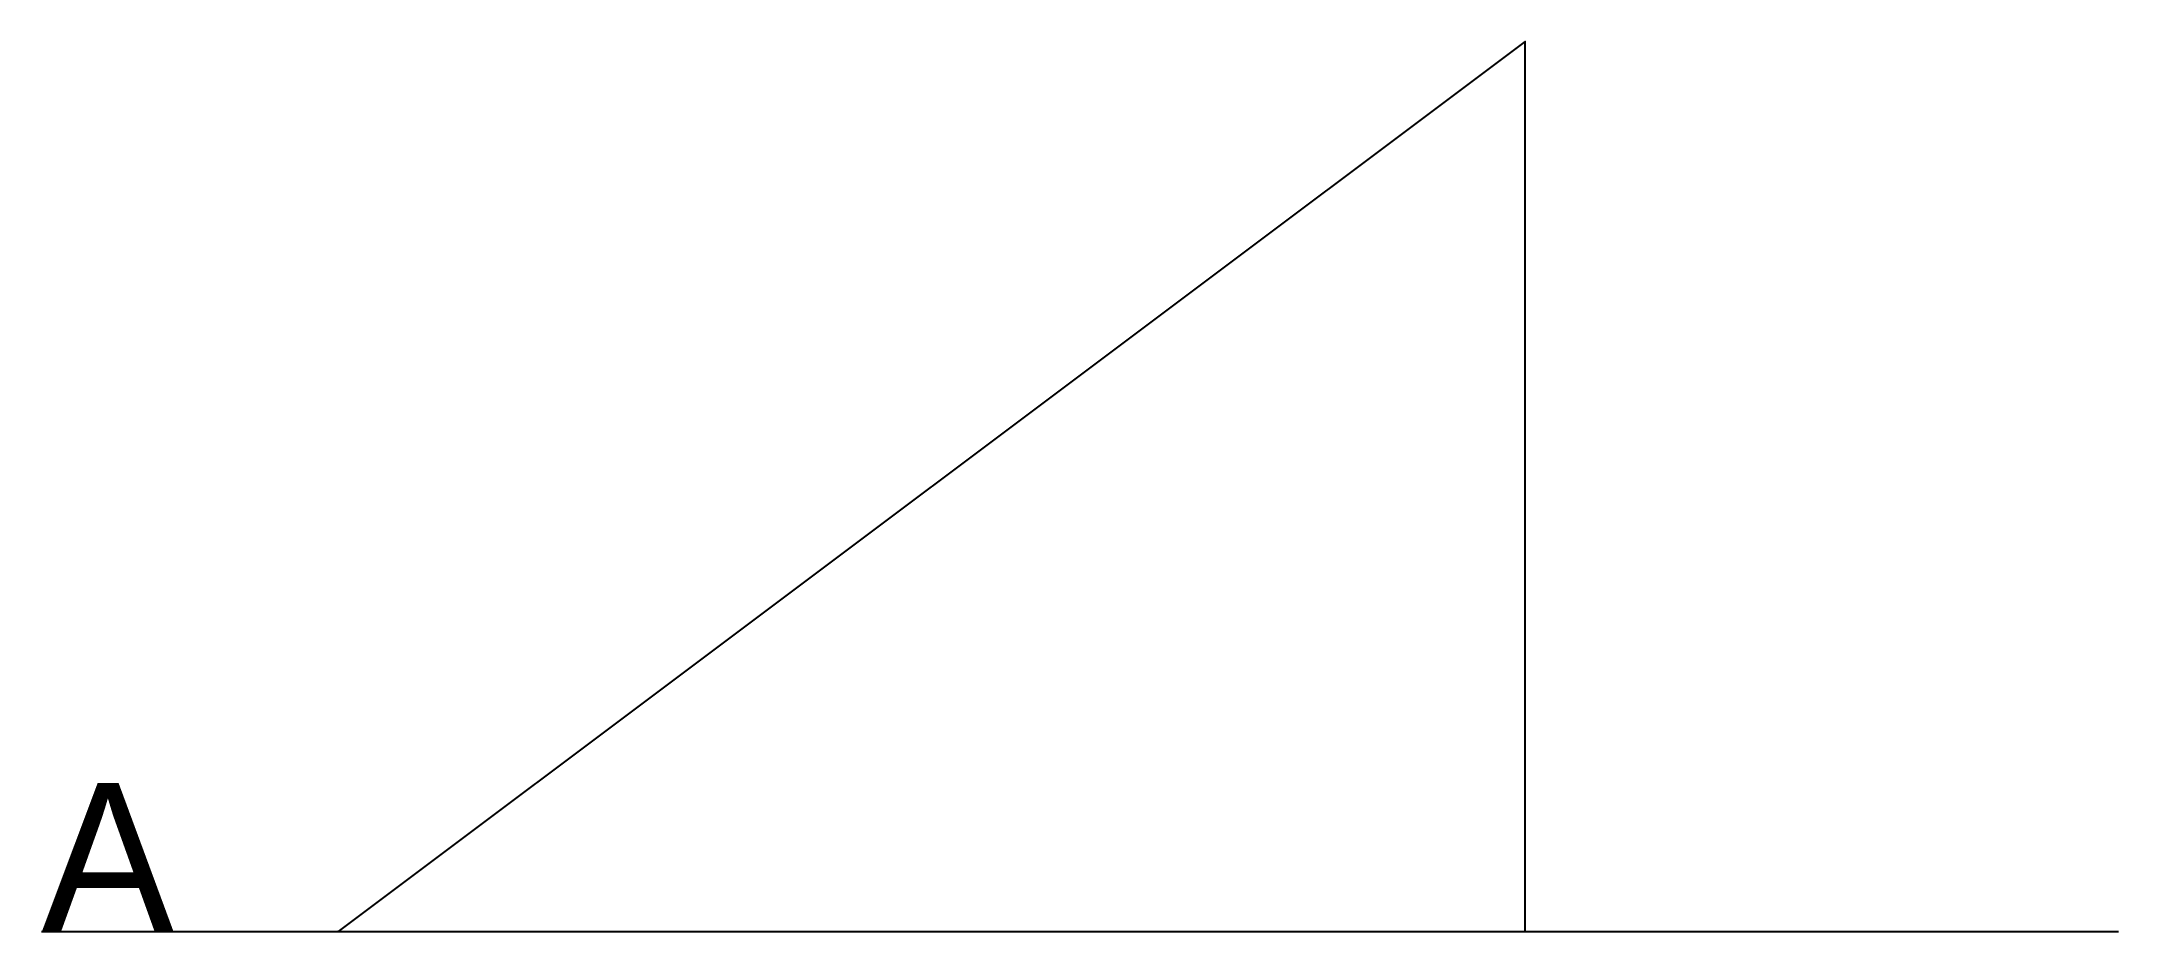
# Model space of a CAD drawing. Extents: x -1 to 6, y 0 to 3.
import ezdxf

# ---------------------------------------------------------------- set-up
doc = ezdxf.new("R2010")
doc.units = 0
for name, color, linetype in [('STR-BEAMS', 7, 'Continuous'), ('STR-COLUMNS', 7, 'Continuous'), ('STR-GRIDS', 7, 'Continuous'), ('STR-LABELS', 7, 'Continuous'), ('STR-NODES', 7, 'Continuous'), ('STR-PANELS', 7, 'Continuous')]:
    doc.layers.add(name, color=color, linetype=linetype)

msp = doc.modelspace()

# ---------------------------------------------------------------- linework, layer by layer
at = {"layer": 'STR-BEAMS'}
msp.add_line((0, 0, 3), (5, 0, 3), dxfattribs=at)
at = {"layer": 'STR-COLUMNS'}
msp.add_line((0, 0), (0, 0, 3), dxfattribs=at)
at = {"layer": 'STR-GRIDS'}
msp.add_line((-1, 0), (6, 0), dxfattribs=at)
at = {"layer": 'STR-NODES'}
msp.add_point((0, 0), dxfattribs=at)
at = {"layer": 'STR-PANELS'}
msp.add_lwpolyline([(0, 0), (4, 0), (4, 3)], close=True, dxfattribs=at)

# ---------------------------------------------------------------- texts
at = {"layer": 'STR-LABELS'}
msp.add_text('A', height=0.5, dxfattribs=at).set_placement((-1, 0))

doc.saveas('drawing.dxf')
